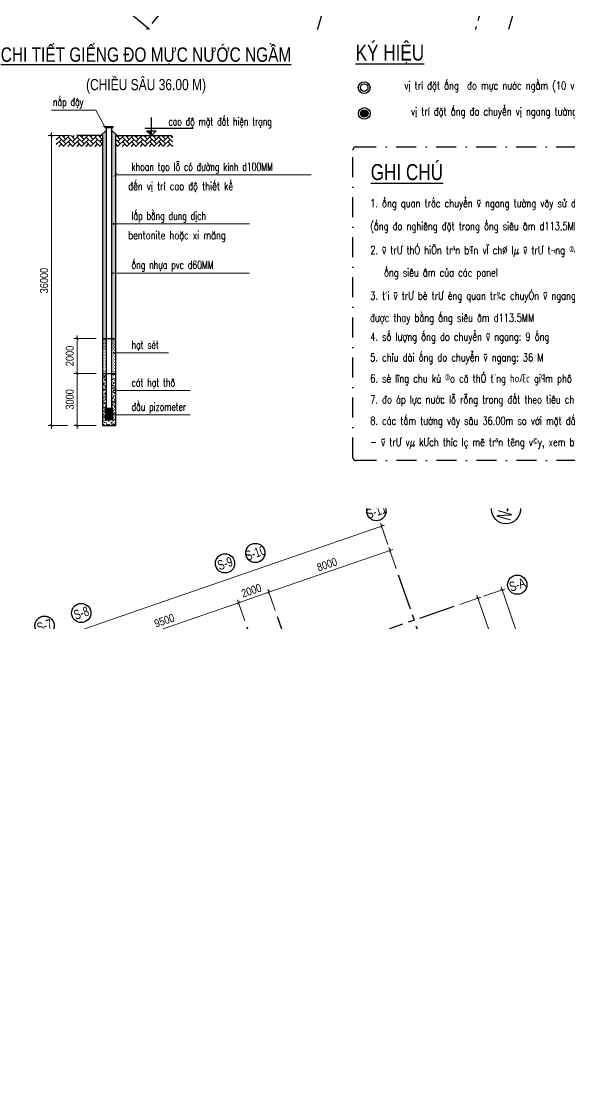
# Model space of a CAD drawing. Header units: millimetres. Extents: x 489377 to 1074388, y -818569 to -310551.
# Drawn here: x 737821 to 772096, y -585822 to -519902 of the extents above; entities that cross this region are included whole.
import ezdxf
from ezdxf.enums import TextEntityAlignment as Align
from ezdxf.xclip import XClip

# ---------------------------------------------------------------- set-up
doc = ezdxf.new("R2010")
doc.units = ezdxf.units.MM
doc.header["$LTSCALE"] = 100
doc.header["$XCLIPFRAME"] = 0
doc.set_wipeout_variables(frame=1)
doc.header["$PDMODE"] = 32
doc.header["$PDSIZE"] = 2.5
for name, pattern in [('ACAD_ISO07W100', [3, 0, -3]), ('CENTER2', [1.125, 0.75, -0.125, 0.125, -0.125]), ('DASHDOT', [1, 0.5, -0.25, 0, -0.25]), ('DASHED', [4.5, 3, -1.5])]:
    doc.linetypes.add(name, pattern=pattern)
for name, color, linetype in [('A-GRID-SYM', 50, 'Continuous'), ('ccu11-Betong', 6, 'Continuous'), ('ccu11-Chidan', 9, 'Continuous'), ('ccu11-Dim', 8, 'Continuous'), ('ccu11-Hatch', 250, 'Continuous'), ('ccu11-Khuat', 9, 'DASHED'), ('ccu11-Manh', 8, 'Continuous'), ('ccu11-Mb', 8, 'Continuous'), ('ccu11-Text', 31, 'Continuous'), ('ccu11-Thay', 7, 'Continuous'), ('ccu12-Hatch', 250, 'Continuous'), ('ccu12-Truc', 13, 'CENTER2'), ('KC-Betong', 6, 'Continuous'), ('KT-Dim', 8, 'Continuous'), ('Xref_ST_MBDV Cot vach 30.7.2022|Xref_ST_MBDV Cot vach 30.7.2022|Xref_ST_MBDV Cot vach 30.7.2022|Xref_ST_MBDV Cot vach 30.7.2022|A-GRID-SYM', 50, 'Continuous')]:
    doc.layers.add(name, color=color, linetype=linetype)
doc.layers.add('ccu12-Tencaukien', color=9, linetype='Continuous', lineweight=15)
doc.layers.add('SB', color=7, linetype='Continuous', lineweight=30)
doc.layers.add('SCHA', color=8, linetype='Continuous', lineweight=20, plot=False)
doc.styles.add('Arial Narrow', font='ARIALN.TTF')
doc.styles.add('ccu11-dim', font='vnsimli.shx', dxfattribs={"width": 0.65, "bigfont": 'bigfont.shx'})
doc.styles.add('ccu11-VnAvantH', font='VHAVAN.TTF')
doc.styles.add('ccu11-VnAvH-B', font='VHAVANB.TTF', dxfattribs={"width": 0.8})
doc.styles.add('ccu11-vnsimli', font='vnsimli.shx', dxfattribs={"width": 0.8, "bigfont": 'vns.shx'})
doc.styles.add('HBA-Text', font='GOTHIC.TTF')
doc.dimstyles.new('ccu11-100', dxfattribs={"dimscale": 100, "dimtxt": 2.5, "dimasz": 1, "dimexe": 1, "dimexo": 1, "dimgap": 1, "dimtad": 1, "dimdec": 0, "dimdsep": 46, "dimtxsty": 'ccu11-dim', "dimblk": 'ARCHTICK', "dimcen": -1, "dimdle": 1, "dimclrd": 256, "dimclre": 256, "dimclrt": 3, "dimadec": 0, "dimazin": 2, "dimtfac": 0.1, "dimtdec": 0, "dimtmove": 0, "dimatfit": 1, "dimldrblk": 'ARCHTICK', "dimfxl": 0, "dimtvp": 0.833333, "dimtolj": 1, "dimtzin": 12, "dimarcsym": 0})
doc.dimstyles.new('ccu12-200', dxfattribs={"dimscale": 200, "dimtxt": 2.5, "dimasz": 1, "dimexe": 1, "dimexo": 2, "dimgap": 1, "dimtad": 1, "dimdec": 0, "dimdsep": 46, "dimtxsty": 'Arial Narrow', "dimblk": 'ARCHTICK', "dimcen": -1, "dimdle": 1, "dimclrd": 256, "dimclre": 256, "dimclrt": 3, "dimadec": 0, "dimazin": 2, "dimtfac": 0.1, "dimtdec": 0, "dimtmove": 0, "dimatfit": 1, "dimldrblk": 'ARCHTICK', "dimfxl": 0, "dimtvp": 0.833333, "dimtolj": 1, "dimtzin": 12, "dimarcsym": 0})
pattern_1 = [(45, (-423138.86, 45887.23), (2e-14, 282.84271), [600, -200]), (135, (-422997.44, 46028.65), (2e-14, 282.84271), [600, -200])]

# ---------------------------------------------------------------- blocks, each defined once
blk = doc.blocks.new('_ARCHTICK')
at = {"color": 0, "linetype": 'ByBlock', "const_width": 0.15}
blk.add_lwpolyline([(-0.5, -0.5), (0.5, 0.5)], dxfattribs=at)
blk = doc.blocks.new('*D141')
at = {"layer": 'Defpoints', "color": 0, "transparency": 16777216}
for p in [(1264299, -468830), (1264821, -470343), (1255842, -473443)]:
    blk.add_point(p, dxfattribs=at)
at = {"layer": 'KT-Dim', "lineweight": -2, "transparency": 16777216}
for p, q in [((1264691, -469965), (1264234, -468641)), ((1255130, -471996), (1264488, -468765)), ((1255711, -473065), (1255254, -471742))]:
    blk.add_line(p, q, dxfattribs=at)
at = {"layer": 'KT-Dim', "lineweight": -2, "transparency": 16777216, "xscale": 200, "yscale": 200, "zscale": 200}
for p, rotation in [((1264299, -468830), 19.04713796363415), ((1255319, -471931), 199.0471379636342)]:
    blk.add_blockref('_ARCHTICK', p, dxfattribs=dict(at, rotation=rotation))
at = {"layer": 'KT-Dim', "color": 3, "transparency": 16777216, "insert": (1259661, -469950), "char_height": 500, "attachment_point": 5, "rotation": 19.04714, "style": 'Arial Narrow'}
blk.add_mtext('\\A1;9500', dxfattribs=at)
blk = doc.blocks.new('*D142')
at = {"layer": 'Defpoints', "color": 0, "transparency": 16777216}
for p in [(1266190, -468178), (1266712, -469690), (1264821, -470343)]:
    blk.add_point(p, dxfattribs=at)
at = {"layer": 'KT-Dim', "lineweight": -2, "transparency": 16777216}
for p, q in [((1266581, -469312), (1266125, -467989)), ((1264110, -468896), (1266379, -468112)), ((1264691, -469965), (1264234, -468641))]:
    blk.add_line(p, q, dxfattribs=at)
at = {"layer": 'KT-Dim', "lineweight": -2, "transparency": 16777216, "xscale": 200, "yscale": 200, "zscale": 200}
for p, rotation in [((1266190, -468178), 19.04713796363415), ((1264299, -468830), 199.0471379636342)]:
    blk.add_blockref('_ARCHTICK', p, dxfattribs=dict(at, rotation=rotation))
at = {"layer": 'KT-Dim', "color": 3, "transparency": 16777216, "insert": (1265096, -468074), "char_height": 500, "attachment_point": 5, "rotation": 19.04714, "style": 'Arial Narrow'}
blk.add_mtext('\\A1;2000', dxfattribs=at)
blk = doc.blocks.new('*D143')
at = {"layer": 'Defpoints', "color": 0, "transparency": 16777216}
for p in [(1273752, -465567), (1274274, -467079), (1266712, -469690)]:
    blk.add_point(p, dxfattribs=at)
at = {"layer": 'KT-Dim', "lineweight": -2, "transparency": 16777216}
for p, q in [((1274143, -466701), (1273687, -465378)), ((1266001, -468243), (1273941, -465502)), ((1266581, -469312), (1266125, -467989))]:
    blk.add_line(p, q, dxfattribs=at)
at = {"layer": 'KT-Dim', "lineweight": -2, "transparency": 16777216, "xscale": 200, "yscale": 200, "zscale": 200}
for p, rotation in [((1273752, -465567), 19.04713796363415), ((1266190, -468178), 199.0471379636342)]:
    blk.add_blockref('_ARCHTICK', p, dxfattribs=dict(at, rotation=rotation))
at = {"layer": 'KT-Dim', "color": 3, "transparency": 16777216, "insert": (1269822, -466442), "char_height": 500, "attachment_point": 5, "rotation": 19.04714, "style": 'Arial Narrow'}
blk.add_mtext('\\A1;8000', dxfattribs=at)
blk = doc.blocks.new('GRID-SYM-flat-103')
at = {"layer": 'Xref_ST_MBDV Cot vach 30.7.2022|Xref_ST_MBDV Cot vach 30.7.2022|Xref_ST_MBDV Cot vach 30.7.2022|Xref_ST_MBDV Cot vach 30.7.2022|A-GRID-SYM'}
blk.add_circle((0, 0, 0), 900, dxfattribs=at)
at = {"layer": 'Xref_ST_MBDV Cot vach 30.7.2022|Xref_ST_MBDV Cot vach 30.7.2022|Xref_ST_MBDV Cot vach 30.7.2022|Xref_ST_MBDV Cot vach 30.7.2022|A-GRID-SYM', "style": 'HBA-Text'}
blk.add_attdef('GRID', text='', height=900, rotation=19.04714, dxfattribs=at).set_placement((0, 0, 0), align=Align.MIDDLE_CENTER)
blk = doc.blocks.new('*D144')
at = {"layer": 'Defpoints', "color": 0, "transparency": 16777216}
for p in [(1279246, -468554, 0), (1290842, -497240), (1289329, -497763, 0)]:
    blk.add_point(p, dxfattribs=at)
at = {"layer": 'KT-Dim', "lineweight": -2, "transparency": 16777216}
for p, q in [((1279624, -468423), (1280947, -467967)), ((1280693, -467843), (1290907, -497429)), ((1289708, -497632), (1291031, -497175))]:
    blk.add_line(p, q, dxfattribs=at)
at = {"layer": 'KT-Dim', "lineweight": -2, "transparency": 16777216, "xscale": 200, "yscale": 200, "zscale": 200}
for p, rotation in [((1280758, -468032), 109.0471074744618), ((1290842, -497240), 289.0471074744618)]:
    blk.add_blockref('_ARCHTICK', p, dxfattribs=dict(at, rotation=rotation))
at = {"layer": 'KT-Dim', "color": 3, "transparency": 16777216, "insert": (1286230, -482488), "char_height": 500, "attachment_point": 5, "rotation": 289.04711, "style": 'Arial Narrow'}
blk.add_mtext('\\A1;30900', dxfattribs=at)
blk = doc.blocks.new('*D145')
at = {"layer": 'Defpoints', "color": 0, "transparency": 16777216}
for p in [(1279246, -468554), (1277733, -469076), (1280246, -476355)]:
    blk.add_point(p, dxfattribs=at)
at = {"layer": 'KT-Dim', "lineweight": -2, "transparency": 16777216}
for p, q in [((1278111, -468946), (1279435, -468489)), ((1281824, -476022), (1279181, -468365)), ((1280624, -476224), (1281948, -475767))]:
    blk.add_line(p, q, dxfattribs=at)
at = {"layer": 'KT-Dim', "lineweight": -2, "transparency": 16777216, "xscale": 200, "yscale": 200, "zscale": 200}
for p, rotation in [((1279246, -468554), 109.0471074744618), ((1281759, -475832), 289.0471074744618)]:
    blk.add_blockref('_ARCHTICK', p, dxfattribs=dict(at, rotation=rotation))
at = {"layer": 'KT-Dim', "color": 3, "transparency": 16777216, "insert": (1280933, -472045), "char_height": 500, "attachment_point": 5, "rotation": 289.04711, "style": 'Arial Narrow'}
blk.add_mtext('\\A1;7700', dxfattribs=at)
blk = doc.blocks.new('*D156')
at = {"layer": 'Defpoints', "color": 0, "transparency": 16777216}
for p in [(1273229, -464054), (1273752, -465567), (1218998, -484471)]:
    blk.add_point(p, dxfattribs=at)
at = {"layer": 'KT-Dim', "lineweight": -2, "transparency": 16777216}
for p, q in [((1218287, -483023), (1273419, -463989)), ((1273621, -465189), (1273164, -463865)), ((1218868, -484092), (1218411, -482769))]:
    blk.add_line(p, q, dxfattribs=at)
at = {"layer": 'KT-Dim', "lineweight": -2, "transparency": 16777216, "xscale": 200, "yscale": 200, "zscale": 200}
for p, rotation in [((1273229, -464054), 19.04771637789179), ((1218476, -482958), 199.0477163778918)]:
    blk.add_blockref('_ARCHTICK', p, dxfattribs=dict(at, rotation=rotation))
at = {"layer": 'KT-Dim', "color": 3, "transparency": 16777216, "insert": (1245704, -473076), "char_height": 500, "attachment_point": 5, "rotation": 19.04772, "style": 'Arial Narrow'}
blk.add_mtext('\\A1;57925', dxfattribs=at)
blk = doc.blocks.new('GRID-SYM-flat-230')
at = {"layer": 'A-GRID-SYM', "ltscale": 0.5}
blk.add_circle((0, 0), 900, dxfattribs=at)
at = {"layer": 'A-GRID-SYM', "style": 'HBA-Text'}
blk.add_attdef('GRID', text='', height=900, rotation=74.22122, dxfattribs=at).set_placement((0, 0), align=Align.MIDDLE_CENTER)
blk = doc.blocks.new('GRID-SYM-flat-231')
at = {"layer": 'A-GRID-SYM', "ltscale": 0.5}
blk.add_circle((0, 0), 900, dxfattribs=at)
at = {"layer": 'A-GRID-SYM', "style": 'HBA-Text'}
blk.add_attdef('GRID', text='', height=900, rotation=74.22122, dxfattribs=at).set_placement((0, 0), align=Align.MIDDLE_CENTER)
blk = doc.blocks.new('GRID-SYM-flat-232')
at = {"layer": 'A-GRID-SYM', "ltscale": 0.5}
blk.add_circle((0, 0), 900, dxfattribs=at)
at = {"layer": 'A-GRID-SYM', "style": 'HBA-Text'}
blk.add_attdef('GRID', text='', height=900, rotation=74.22122, dxfattribs=at).set_placement((0, 0), align=Align.MIDDLE_CENTER)
blk = doc.blocks.new('*D114')
at = {"layer": 'ccu11-Dim', "lineweight": -2, "ltscale": 0.5, "transparency": 16777216}
for p, q in [((1071229, -770639), (1070849, -771987)), ((1089861, -777151), (1070711, -771740)), ((1089995, -775942), (1089614, -777289))]:
    blk.add_line(p, q, dxfattribs=at)
at = {"layer": 'Defpoints', "color": 0, "ltscale": 0.5, "transparency": 16777216}
for p in [(1071338, -770254), (1070903, -771794), (1090103, -775557)]:
    blk.add_point(p, dxfattribs=at)
at = {"layer": 'ccu11-Dim', "lineweight": -2, "ltscale": 0.5, "transparency": 16777216, "xscale": 200, "yscale": 200, "zscale": 200}
for p, rotation in [((1070903, -771794), 164.2212191822723), ((1089668, -777097), 344.2212191822723)]:
    blk.add_blockref('_ARCHTICK', p, dxfattribs=dict(at, rotation=rotation))
at = {"layer": 'ccu11-Dim', "color": 3, "ltscale": 0.5, "transparency": 16777216, "insert": (1080410, -774007), "char_height": 500, "attachment_point": 5, "rotation": 344.22122, "style": 'Arial Narrow', "bg_fill": 3, "box_fill_scale": 1.1, "bg_fill_color": 256, "bg_fill_true_color": 13158600, "bg_fill_transparency": 0}
blk.add_mtext('\\A1;19500', dxfattribs=at)
blk = doc.blocks.new('*D115')
at = {"layer": 'ccu11-Dim', "lineweight": -2, "ltscale": 0.5, "transparency": 16777216}
for p, q in [((1082741, -772193), (1082350, -773574)), ((1090296, -775611), (1082212, -773327)), ((1090439, -774368), (1090049, -775749))]:
    blk.add_line(p, q, dxfattribs=at)
at = {"layer": 'Defpoints', "color": 0, "ltscale": 0.5, "transparency": 16777216}
for p in [(1082850, -771808, 0), (1082405, -773381), (1090548, -773983, 0)]:
    blk.add_point(p, dxfattribs=at)
at = {"layer": 'ccu11-Dim', "lineweight": -2, "ltscale": 0.5, "transparency": 16777216, "xscale": 200, "yscale": 200, "zscale": 200}
for p, rotation in [((1082405, -773381), 164.2212191822723), ((1090103, -775557), 344.2212191822723)]:
    blk.add_blockref('_ARCHTICK', p, dxfattribs=dict(at, rotation=rotation))
at = {"layer": 'ccu11-Dim', "color": 3, "ltscale": 0.5, "transparency": 16777216, "insert": (1086378, -774031), "char_height": 500, "attachment_point": 5, "rotation": 344.22122, "style": 'Arial Narrow', "bg_fill": 3, "box_fill_scale": 1.1, "bg_fill_color": 256, "bg_fill_true_color": 13158600, "bg_fill_transparency": 0}
blk.add_mtext('\\A1;8000', dxfattribs=at)
blk = doc.blocks.new('*D116')
at = {"layer": 'ccu11-Dim', "lineweight": -2, "ltscale": 0.5, "transparency": 16777216}
for p, q in [((1071674, -769065), (1071284, -770447)), ((1080673, -772892), (1071146, -770200)), ((1080816, -771649), (1080426, -773030))]:
    blk.add_line(p, q, dxfattribs=at)
at = {"layer": 'Defpoints', "color": 0, "ltscale": 0.5, "transparency": 16777216}
for p in [(1071783, -768681, 0), (1071338, -770254), (1080925, -771264, 0)]:
    blk.add_point(p, dxfattribs=at)
at = {"layer": 'ccu11-Dim', "lineweight": -2, "ltscale": 0.5, "transparency": 16777216, "xscale": 200, "yscale": 200, "zscale": 200}
for p, rotation in [((1071338, -770254), 164.2212191822723), ((1080480, -772838), 344.2212191822723)]:
    blk.add_blockref('_ARCHTICK', p, dxfattribs=dict(at, rotation=rotation))
at = {"layer": 'ccu11-Dim', "color": 3, "ltscale": 0.5, "transparency": 16777216, "insert": (1076033, -771108), "char_height": 500, "attachment_point": 5, "rotation": 344.22122, "style": 'Arial Narrow', "bg_fill": 3, "box_fill_scale": 1.1, "bg_fill_color": 256, "bg_fill_true_color": 13158600, "bg_fill_transparency": 0}
blk.add_mtext('\\A1;9500', dxfattribs=at)
blk = doc.blocks.new('GRID-SYM-flat-245')
at = {"layer": 'A-GRID-SYM', "ltscale": 0.5}
blk.add_circle((0, 0), 900, dxfattribs=at)
at = {"layer": 'A-GRID-SYM', "style": 'HBA-Text'}
blk.add_attdef('GRID', text='', height=900, rotation=74.22122, dxfattribs=at).set_placement((0, 0), align=Align.MIDDLE_CENTER)
blk = doc.blocks.new('*D120')
at = {"layer": 'ccu11-Dim', "lineweight": -2, "ltscale": 0.5, "transparency": 16777216}
for p, q in [((1080816, -771649), (1080426, -773030)), ((1080288, -772783), (1082597, -773436)), ((1082543, -772891), (1082350, -773574))]:
    blk.add_line(p, q, dxfattribs=at)
at = {"layer": 'Defpoints', "color": 0, "ltscale": 0.5, "transparency": 16777216}
for p in [(1080925, -771264, 0), (1082652, -772506)]:
    blk.add_point(p, dxfattribs=at)
at = {"layer": 'ccu11-Dim', "lineweight": -2, "ltscale": 0.5, "transparency": 16777216, "xscale": 200, "yscale": 200, "zscale": 200}
for p, rotation in [((1080480, -772838), 164.2212191822723), ((1082405, -773381), 344.2212191822723)]:
    blk.add_blockref('_ARCHTICK', p, dxfattribs=dict(at, rotation=rotation))
at = {"layer": 'ccu11-Dim', "color": 3, "ltscale": 0.5, "transparency": 16777216, "insert": (1081566, -772671), "char_height": 500, "attachment_point": 5, "rotation": 344.22122, "style": 'Arial Narrow', "bg_fill": 3, "box_fill_scale": 1.1, "bg_fill_color": 256, "bg_fill_true_color": 13158600, "bg_fill_transparency": 0}
blk.add_mtext('\\A1;2000', dxfattribs=at)
at = {"layer": 'Defpoints', "color": 0, "ltscale": 0.5, "transparency": 16777216}
blk.add_point((1082405, -773381), dxfattribs=at)
blk = doc.blocks.new('LUOI TRUC-NT2')
at = {"layer": 'ccu12-Truc', "ltscale": 30}
for p, q in [((5626.6, 60718.2), (44698.1, 28451.5)), ((53050.7, 51204.1), (33566.4, 27610.7))]:
    blk.add_line(p, q, dxfattribs=at)
blk = doc.blocks.new('ong do nghieng')
at = {"layer": 'ccu11-Betong', "ltscale": 0.3}
h = blk.add_hatch(color=256, dxfattribs=at)
edge = h.paths.add_edge_path()
edge.add_arc((0, 0), 506, 0, 360)
at = {"layer": 'ccu11-Betong'}
for radius in [778, 506]:
    blk.add_circle((0, 0), radius, dxfattribs=at)
blk = doc.blocks.new('do nuoc ngam')
at = {"layer": 'ccu11-Betong'}
for radius in [778, 506]:
    blk.add_circle((0, 0), radius, dxfattribs=at)
blk = doc.blocks.new('*D87')
at = {"layer": 'ccu11-Mb', "lineweight": -2, "transparency": 16777216}
for p, q in [((37339, -17789), (35939, -17789)), ((36139, -17589), (36139, -21250)), ((37339, -21050), (35939, -21050))]:
    blk.add_line(p, q, dxfattribs=at)
at = {"layer": 'Defpoints', "color": 0, "transparency": 16777216}
for p in [(37739, -17789), (36139, -21050), (37739, -21050)]:
    blk.add_point(p, dxfattribs=at)
at = {"layer": 'ccu11-Mb', "lineweight": -2, "transparency": 16777216, "xscale": 200, "yscale": 200, "zscale": 200}
for p, rotation in [((36139, -17789), 90), ((36139, -21050), 270)]:
    blk.add_blockref('_ARCHTICK', p, dxfattribs=dict(at, rotation=rotation))
at = {"layer": 'ccu11-Mb', "color": 3, "transparency": 16777216, "insert": (35684, -19419), "char_height": 500, "attachment_point": 5, "rotation": 90, "style": 'Arial Narrow'}
blk.add_mtext('\\A1;3000', dxfattribs=at)
blk = doc.blocks.new('*D88')
at = {"layer": 'ccu11-Mb', "lineweight": -2, "transparency": 16777216}
for p, q in [((37339, -15615), (35939, -15615)), ((36139, -17989), (36139, -15415)), ((37339, -17789), (35939, -17789))]:
    blk.add_line(p, q, dxfattribs=at)
at = {"layer": 'Defpoints', "color": 0, "transparency": 16777216}
for p in [(36139, -15615), (37739, -15615), (37739, -17789)]:
    blk.add_point(p, dxfattribs=at)
at = {"layer": 'ccu11-Mb', "lineweight": -2, "transparency": 16777216, "xscale": 200, "yscale": 200, "zscale": 200}
for p, rotation in [((36139, -15615), 90), ((36139, -17789), 270)]:
    blk.add_blockref('_ARCHTICK', p, dxfattribs=dict(at, rotation=rotation))
at = {"layer": 'ccu11-Mb', "color": 3, "transparency": 16777216, "insert": (35684, -16702), "char_height": 500, "attachment_point": 5, "rotation": 90, "style": 'Arial Narrow'}
blk.add_mtext('\\A1;2000', dxfattribs=at)
blk = doc.blocks.new('*D89')
at = {"layer": 'ccu11-Mb', "lineweight": -2, "transparency": 16777216}
for p, q in [((35718, -2934), (34339, -2934)), ((34539, -21250), (34539, -2734)), ((35539, -21050), (34339, -21050))]:
    blk.add_line(p, q, dxfattribs=at)
at = {"layer": 'Defpoints', "color": 0, "transparency": 16777216}
for p in [(34539, -2934), (36118, -2934), (35939, -21050)]:
    blk.add_point(p, dxfattribs=at)
at = {"layer": 'ccu11-Mb', "lineweight": -2, "transparency": 16777216, "xscale": 200, "yscale": 200, "zscale": 200}
for p, rotation in [((34539, -2934), 90), ((34539, -21050), 270)]:
    blk.add_blockref('_ARCHTICK', p, dxfattribs=dict(at, rotation=rotation))
at = {"layer": 'ccu11-Mb', "color": 3, "transparency": 16777216, "insert": (34084, -11992), "char_height": 500, "attachment_point": 5, "rotation": 90, "style": 'Arial Narrow'}
blk.add_mtext('\\A1;36000', dxfattribs=at)
blk = doc.blocks.new('ccu11-cotcaodo1')
at = {"layer": 'ccu11-Chidan'}
for p, q in [((0, 0), (0, 565)), ((-206, 230), (1309, 230)), ((-206, 0), (206, 0)), ((-150, 150), (150, 150)), ((0, 0), (-150, 150)), ((0, 0), (150, 150))]:
    blk.add_line(p, q, dxfattribs=at)
blk.add_solid([(-150, 150), (0, 150), (0, 0)], dxfattribs=at)
at = {"layer": 'ccu11-Chidan', "color": 31, "ltscale": 10, "style": 'ccu11-vnsimli', "width": 0.8}
blk.add_attdef('%%P0.000', text='', height=253, dxfattribs=at).set_placement((597, 441), align=Align.MIDDLE_CENTER)
blk = doc.blocks.new('Grid-ST-flat-3')
at = {"layer": 'ccu12-Truc', "ltscale": 30}
for p, q in [((362731.8, -35864.7, 0.1), (374729.9, -70616.8, 0.1)), ((366190.8, -37861.7, 0.1), (297619.6, -61535.8, 0.1)), ((355169.8, -38475.5, 0.1), (370215.9, -82056.1, 0.1)), ((353279.3, -39128.2, 0.1), (368325.4, -82708.8, 0.1))]:
    blk.add_line(p, q, dxfattribs=at)
at = {"layer": 'KT-Dim'}
ref = blk.add_blockref('GRID-SYM-flat-103', (361360.9, -31894.2, 0.1), dxfattribs=dict(at, xscale=0.6666666666666666, yscale=0.6666666666666666, zscale=0.6666666666666666))
ref.add_attrib('GRID', 'S-11', dxfattribs={"layer": 'Xref_ST_MBDV Cot vach 30.7.2022|Xref_ST_MBDV Cot vach 30.7.2022|Xref_ST_MBDV Cot vach 30.7.2022|Xref_ST_MBDV Cot vach 30.7.2022|A-GRID-SYM', "height": 600, "rotation": 19, "style": 'HBA-Text', "width": 0.75}).set_placement((361360.9, -31894.2, 0.1), align=Align.MIDDLE_CENTER)
ref = blk.add_blockref('GRID-SYM-flat-103', (353799.1, -34505.5, 0.1), dxfattribs=dict(at, xscale=0.6666666666666666, yscale=0.6666666666666666, zscale=0.6666666666666666))
ref.add_attrib('GRID', 'S-10', dxfattribs={"layer": 'Xref_ST_MBDV Cot vach 30.7.2022|Xref_ST_MBDV Cot vach 30.7.2022|Xref_ST_MBDV Cot vach 30.7.2022|Xref_ST_MBDV Cot vach 30.7.2022|A-GRID-SYM', "height": 600, "rotation": 19, "style": 'HBA-Text', "width": 0.75}).set_placement((353799.1, -34505.5, 0.1), align=Align.MIDDLE_CENTER)
ref = blk.add_blockref('GRID-SYM-flat-103', (351908.6, -35158.2, 0.1), dxfattribs=dict(at, xscale=0.6666666666666666, yscale=0.6666666666666666, zscale=0.6666666666666666))
ref.add_attrib('GRID', 'S-9', dxfattribs={"layer": 'Xref_ST_MBDV Cot vach 30.7.2022|Xref_ST_MBDV Cot vach 30.7.2022|Xref_ST_MBDV Cot vach 30.7.2022|Xref_ST_MBDV Cot vach 30.7.2022|A-GRID-SYM', "height": 600, "rotation": 19, "style": 'HBA-Text', "width": 0.75}).set_placement((351908.6, -35158.2, 0.1), align=Align.MIDDLE_CENTER)
ref = blk.add_blockref('GRID-SYM-flat-103', (370160.8, -36491.1, 0.1), dxfattribs=dict(at, xscale=0.6666666666666666, yscale=0.6666666666666666, zscale=0.6666666666666666))
ref.add_attrib('GRID', 'S-A', dxfattribs={"layer": 'Xref_ST_MBDV Cot vach 30.7.2022|Xref_ST_MBDV Cot vach 30.7.2022|Xref_ST_MBDV Cot vach 30.7.2022|Xref_ST_MBDV Cot vach 30.7.2022|A-GRID-SYM', "height": 600, "rotation": 19.047138, "style": 'HBA-Text', "width": 0.75}).set_placement((370160.8, -36491.1, 0.1), align=Align.MIDDLE_CENTER)
ref = blk.add_blockref('GRID-SYM-flat-103', (342928.8, -38258.5, 0.1), dxfattribs=dict(at, xscale=0.6666666666666666, yscale=0.6666666666666666, zscale=0.6666666666666666))
ref.add_attrib('GRID', 'S-8', dxfattribs={"layer": 'Xref_ST_MBDV Cot vach 30.7.2022|Xref_ST_MBDV Cot vach 30.7.2022|Xref_ST_MBDV Cot vach 30.7.2022|Xref_ST_MBDV Cot vach 30.7.2022|A-GRID-SYM', "height": 600, "rotation": 19, "style": 'HBA-Text', "width": 0.75}).set_placement((342928.8, -38258.5, 0.1), align=Align.MIDDLE_CENTER)
ref = blk.add_blockref('GRID-SYM-flat-103', (340636.5, -39049.8, 0.1), dxfattribs=dict(at, xscale=0.6666666666666666, yscale=0.6666666666666666, zscale=0.6666666666666666))
ref.add_attrib('GRID', 'S-7', dxfattribs={"layer": 'Xref_ST_MBDV Cot vach 30.7.2022|Xref_ST_MBDV Cot vach 30.7.2022|Xref_ST_MBDV Cot vach 30.7.2022|Xref_ST_MBDV Cot vach 30.7.2022|A-GRID-SYM', "height": 600, "rotation": 19, "style": 'HBA-Text', "width": 0.75}).set_placement((340636.5, -39049.8, 0.1), align=Align.MIDDLE_CENTER)
for base, p1, p2, angle, picture, middle in [((361687.3, -32839.4, 0.1), (307456.2, -53255.8, 0.1), (362209.6, -34352.3, 0.1), 19.047716, '*D156', (334162.1, -41861.1, 0.1)), ((362209.6, -34352.3, 0.1), (355169.8, -38475.5, 0.1), (362731.8, -35864.7, 0.1), 19.047138, '*D143', (358280, -35227.3, 0.1)), ((354647.6, -36963.1, 0.1), (353279.3, -39128.2, 0.1), (355169.8, -38475.5, 0.1), 19.047138, '*D142', (353553.8, -36859, 0.1)), ((379299.7, -66025.7, 0.1), (367703.9, -37339.3, 0.1), (377787.3, -66547.8, 0.1), 109.047107, '*D144', (374688, -51272.9, 0.1)), ((352757.1, -37615.8, 0.1), (344299.4, -42228.4, 0.1), (353279.3, -39128.2, 0.1), 19.047138, '*D141', (348118.6, -38735.5, 0.1)), ((367703.9, -37339.3, 0.1), (368703.7, -45140.1, 0.1), (366190.8, -37861.7, 0.1), 109.047107, '*D145', (369390.7, -40830, 0.1))]:
    dim = blk.add_linear_dim(base=base, p1=p1, p2=p2, angle=angle, dimstyle='ccu12-200', dxfattribs=at)
    dim.commit()
    dim.dimension.update_dxf_attribs({"geometry": picture, "text_midpoint": middle, "insert": (-911542.2, 431214.7)})
blk = doc.blocks.new('LUOI TRUC-NT1')
at = {"layer": 'ccu12-Truc', "ltscale": 30}
for p, q in [((5405.1, 90839.4), (-21115.9, -3016.3)), ((14547.1, 88256.1), (-11973.8, -5599.6)), ((16471.7, 87712.2), (-10049.2, -6143.4)), ((24170.3, 85536.9), (-2350.7, -8318.8)), ((10837.3, 7225.3), (-19018.6, 15661.8)), ((8145.2, -2301.6), (-21710.7, 6134.8))]:
    blk.add_line(p, q, dxfattribs=at)
at = {"layer": 'KC-Betong', "ltscale": 0.5}
ref = blk.add_blockref('GRID-SYM-flat-230', (-22339.5, -7346.7), dxfattribs=at)
ref.add_attrib('GRID', 'N-A', dxfattribs={"layer": 'A-GRID-SYM', "height": 900, "rotation": 74.221219, "style": 'HBA-Text', "width": 0.6}).set_placement((-22339.5, -7346.7), align=Align.MIDDLE_CENTER)
ref = blk.add_blockref('GRID-SYM-flat-231', (-13197.5, -9930), dxfattribs=at)
ref.add_attrib('GRID', 'N-B', dxfattribs={"layer": 'A-GRID-SYM', "height": 900, "rotation": 74.221219, "style": 'HBA-Text', "width": 0.6}).set_placement((-13197.5, -9930), align=Align.MIDDLE_CENTER)
ref = blk.add_blockref('GRID-SYM-flat-232', (-3574.3, -12649.2), dxfattribs=at)
ref.add_attrib('GRID', 'N-D', dxfattribs={"layer": 'A-GRID-SYM', "height": 900, "rotation": 74.221219, "style": 'HBA-Text', "width": 0.6}).set_placement((-3574.3, -12649.2), align=Align.MIDDLE_CENTER)
at = {"layer": 'ccu11-Dim', "ltscale": 0.5}
dim = blk.add_linear_dim(base=(-21986, -6095.7), p1=(-2785.7, -9858.5), p2=(-21550.9, -4556), angle=164.221219, dimstyle='ccu12-200', override={"dimfxl": 150, "dimtfill": 1}, dxfattribs=at)
dim.commit()
dim.dimension.update_dxf_attribs({"geometry": '*D114', "text_midpoint": (-12479.6, -8308.8), "insert": (-1092889.1, 765698.3)})
for base, p1, p2, picture, middle in [((-21550.9, -4556), (-11964.2, -5565.5, 0), (-21106.2, -2982.2, 0), '*D116', (-16856.1, -5409.5)), ((-10484.3, -7683.1), (-2341, -8284.7, 0), (-10039.6, -6109.3, 0), '*D115', (-6511.2, -8332.7))]:
    dim = blk.add_linear_dim(base=base, p1=p1, p2=p2, angle=164.221219, dimstyle='ccu12-200', override={"dimfxl": 150, "dimtfill": 1}, dxfattribs=at)
    dim.commit()
    dim.dimension.update_dxf_attribs({"geometry": picture, "text_midpoint": middle, "insert": (-1092889.1, 765698.3)})
at = {"layer": 'KC-Betong', "ltscale": 0.5}
ref = blk.add_blockref('GRID-SYM-flat-245', (-11272.9, -10473.8), dxfattribs=at)
ref.add_attrib('GRID', 'N-C', dxfattribs={"layer": 'A-GRID-SYM', "height": 900, "rotation": 74.221219, "style": 'HBA-Text', "width": 0.6}).set_placement((-11272.9, -10473.8), align=Align.MIDDLE_CENTER)
at = {"layer": 'ccu11-Dim', "ltscale": 0.5}
dim = blk.add_linear_dim(base=(-10484.3, -7683.1), p1=(-11964.2, -5565.5, 0), p2=(-10236.9, -6807.8), angle=164.221219, dimstyle='ccu12-200', override={"dimtmove": 1, "dimfxl": 150, "dimtfill": 1}, dxfattribs=at)
dim.commit()
dim.dimension.update_dxf_attribs({"geometry": '*D120', "text_midpoint": (-11322.8, -6973.1), "insert": (-1092889.1, 765698.3)})
blk = doc.blocks.new('220908_DWall Plan')
at = {"layer": 'ccu12-Hatch', "ltscale": 0.5}
h = blk.add_hatch(dxfattribs=at)
h.set_pattern_fill('VATLIEU04', color=256, scale=50, pattern_type=2)
h.set_pattern_definition([(50, (-626373.33, 223416.3), (358.63009, -31.37607), [37.5, -412.5]), (355, (-626373.33, 223416.3), (-69.37567, 376.09607), [30, -330]), (100.4514, (-626343.45, 223413.7), (289.25469, 344.71977), [31.8701, -350.57106]), (46.1842, (-626373.33, 223516.3), (533.62052, -82.7595), [56.25, -618.75]), (96.6356, (-626328.87, 223509.4), (467.33135, 487.05894), [47.80514, -525.8565]), (351.1842, (-626373.33, 223516.3), (467.33097, 487.0593), [45, -495]), (21, (-626323.33, 223491.3), (298.45353, -201.30945), [37.5, -412.5]), (326, (-626323.33, 223491.3), (121.65767, 362.57502), [30, -330]), (71.4514, (-626298.46, 223474.54), (420.11131, 161.26525), [31.8701, -350.57106]), (37.5, (-626373.33, 223416.31), (6.079928, 166.446927), [0, -326, 0, -335, 0, -331.25]), (7.5, (-626373.33, 223416.31), (131.53477, 197.205856), [0, -191, 0, -318.5, 0, -126.25]), (327.5, (-626484.83, 223416.31), (266.911218, -11.277436), [0, -125, 0, -390, 0, -517.5]), (317.5, (-626534.83, 223416.31), (291.593085, 50.05249), [0, -162.5, 0, -259, 0, -367.5]), (45, (-626373.33, 223416.31), (-150.26019, 150.26019), []), (45, (-626373.33, 223477.56), (-150.26019, 150.26019), [])])
h.paths.add_polyline_path([(-122510.4, 58795.4), (-122033.7, 56036.3), (-122025.8, 55995.6), (-121435.2, 53258.6), (-121425.6, 53218.3), (-120722.3, 50508.1), (-120711, 50468.2), (-119896.1, 47789.5), (-119883.2, 47750.1), (-118958, 45107.4), (-118943.5, 45068.6), (-117909.8, 42466.4), (-117893.7, 42428.3), (-116753.1, 39871.1), (-116735.4, 39833.7), (-115489.9, 37325.9), (-115470.4, 37288.7), (-113949.2, 34524), (-113926.1, 34484.2), (-112465, 32095.7), (-112442.4, 32060.3), (-110882.3, 29735.2), (-110858.5, 29701.3), (-109203.6, 27442.8), (-109178.4, 27409.9), (-107431.4, 25221.8), (-107404.9, 25189.9), (-105568.8, 23076), (-105541, 23045.3), (-103618.9, 21009.2), (-103589.9, 20979.7), (-101585.2, 19024.9), (-101555, 18996.6), (-99471.1, 17126.5), (-99439.7, 17099.4), (-97280.2, 15317.2), (-97247.7, 15291.5), (-95016.3, 13600.1), (-94982.8, 13575.8), (-92683.3, 11978.3), (-92648.8, 11955.3), (-90285.1, 10454.4), (-90249.7, 10432.9), (-87825.9, 9031.1), (-87789.6, 9011.1), (-85309.8, 7710.8), (-85272.8, 7692.3), (-82741.3, 6495.8), (-82703.5, 6478.9), (-80124.7, 5388.2), (-80086.2, 5372.8), (-77464.5, 4389.8), (-77425.4, 4376.1), (-74765.2, 3502.4), (-74725.6, 3490.3), (-72031.5, 2727.6), (-71991.4, 2717.1), (-69268, 2066.5), (-69227.6, 2057.8), (-66479.6, 1520.5), (-66438.8, 1513.4), (-63670.9, 1090.4), (-63637.2, 1085.8), (-60856.6, 757.2), (-60844.4, 755.8), (-41353.3, -1307), (0, 0), (5993.1, 7667.3), (-23501.3, 144497.8), (-27624.7, 160190.9), (-41845.5, 164209.2), (-48082.3, 159482.1), (-71537, 141587.6), (-77499.2, 137277.8), (-78971.4, 133992.6), (-83075.5, 131026), (-86656.7, 130658.3), (-88925.9, 129018), (-91195.2, 127377.7), (-93464.4, 125737.4), (-93470.8, 125732.8), (-95729.2, 124077.6), (-95757.8, 124056), (-97965.7, 122333.9), (-98004.3, 122302.4), (-100138.8, 120490.2), (-100176.1, 120457.1), (-102233.4, 118557.8), (-102269.3, 118523.2), (-104245.9, 116540.1), (-104280.4, 116504.1), (-106173, 114440.6), (-106205.9, 114403.1), (-108011.2, 112262.8), (-108042.5, 112224.1), (-109757.4, 110010.7), (-109787.1, 109970.7), (-111408.7, 107688), (-111436.7, 107646.8), (-112962, 105298.7), (-112988.3, 105256.4), (-114414.8, 102847), (-114439.3, 102803.6), (-115764.6, 100337.1), (-115787.3, 100292.7), (-117009, 97773.3), (-117029.8, 97728.1), (-118145.9, 95160.1), (-118164.8, 95114), (-119173.3, 92501.9), (-119190.2, 92455.1), (-120089.4, 89803.4), (-120104.4, 89755.9), (-120892.7, 87069.1), (-120905.8, 87021), (-121581.8, 84303.9), (-121592.9, 84255.3), (-122155.5, 81512.4), (-122164.5, 81463.4), (-122612.8, 78699.5), (-122619.8, 78650.1), (-122952.9, 75870), (-122957.9, 75820.4), (-123175.3, 73028.9), (-123178.2, 72978.7), (-123278.4, 70180.4), (-123279.1, 70131.9), (-123266, 67331.9), (-123264.7, 67281.1), (-123132.9, 64484.2), (-123130.1, 64443.1), (-122883.3, 61654), (-122878.8, 61612.8), (-122516.6, 58836.3)])
h.paths.add_polyline_path([(-24474.2, 144265.3), (-28446.7, 159384), (-41638.3, 163111.5), (-47477, 158686.1), (-70940.7, 140784.7), (-76696.2, 136624.4), (-78168.4, 133339.2), (-82706.9, 130058.6), (-86288, 129690.9), (-88340.1, 128207.6), (-88223, 128045.5), (-90492.2, 126405.2), (-92761.4, 124764.9), (-95019.8, 123109.7), (-97227.7, 121387.7), (-99362.1, 119575.4), (-101419.4, 117676.1), (-103396, 115692.9), (-105288.6, 113629.4), (-107093.9, 111489.1), (-108808.8, 109275.7), (-110430.4, 106993.1), (-111955.7, 104645), (-113382.2, 102235.7), (-114707.5, 99769.1), (-115929.2, 97249.7), (-117045.3, 94681.8), (-118053.8, 92069.7), (-118953, 89418), (-119741.3, 86731.3), (-120417.3, 84014.1), (-120980, 81271.2), (-121428.3, 78507.4), (-121761.5, 75727.3), (-121978.9, 72935.7), (-122079.1, 70137.5), (-122066, 67337.5), (-121934.3, 64540.6), (-122134, 64531.2), (-121887.2, 61742.1), (-121525, 58965.6), (-121048.3, 56206.5), (-120457.7, 53469.5), (-119754.3, 50759.3), (-118939.4, 48080.5), (-118014.2, 45437.8), (-116980.4, 42835.6), (-115839.8, 40278.5), (-114594.3, 37770.7), (-113073.1, 35006), (-111612, 32617.5), (-110051.9, 30292.4), (-108396.9, 28033.8), (-106649.9, 25845.7), (-104813.8, 23731.8), (-102891.7, 21695.7), (-100887.1, 19740.8), (-98803.2, 17870.7), (-96643.7, 16088.4), (-94412.2, 14397.1), (-92112.7, 12799.5), (-89749, 11298.5), (-87325.2, 9896.7), (-84845.4, 8596.4), (-82314, 7399.9), (-79735.1, 6309.2), (-77113.4, 5326.2), (-74453.2, 4452.5), (-71759.1, 3689.8), (-69035.7, 3039.2), (-66287.7, 2501.9), (-63519.8, 2078.9), (-60739.2, 1750.2), (-41316.3, -305.3), (-499.5, 984.7), (4916.9, 7914.3)], flags=16)
blk.add_blockref('Grid-ST-flat-3', (-415251.1, 99227.9, 0.1))
at = {"layer": 'ccu11-Dim'}
blk.add_blockref('LUOI TRUC-NT1', (-42220.5, 80091.1), dxfattribs=at)
blk.add_blockref('LUOI TRUC-NT2', (-106646, 63962.7), dxfattribs=at)
at = {"layer": 'ccu11-Khuat', "color": 1, "linetype": 'DASHDOT', "ltscale": 18, "const_width": 50}
blk.add_lwpolyline([(-22987.3, 144613.5), (-28513.5, 165720.5), (-36919.6, 168632.9), (-48422.9, 159930), (-71888.3, 142059.8), (-95520.4, 125009, 0.6850113), (-62310.1, 364.4), (-41523.2, -1853.9), (126.4, -574.1), (6443.7, 7493.4), (-22987.3, 144613.5)], format="xyb", close=True, dxfattribs=at)
blk = doc.blocks.new('220908_DWall Note')
at = {"layer": 'ccu11-Hatch'}
h = blk.add_hatch(dxfattribs=at)
h.set_pattern_fill('FLEX', color=256, scale=362.318841, style=0)
h.set_pattern_definition([(0, (-371491.805, -37943.45), (0, 90.57971), [90.57971, -90.57971]), (45, (-371401.225, -37943.453), (5e-15, 90.57971), [22.644928, -82.8092, 22.644928, -128.099055])])
h.paths.add_polyline_path([(38318.7, -16339.5), (38536.1, -16339.5), (38536.1, -2933.7), (38646.9, -2933.7), (38318.7, -2610.4)])
h.paths.add_polyline_path([(37739, -16339.5), (37956.4, -16339.5), (37956.4, -2610.4), (37628.1, -2933.7), (37739, -2933.7)])
h = blk.add_hatch(dxfattribs=at)
h.set_pattern_fill('AR-HBONE', color=256, scale=50, style=0)
h.set_pattern_definition(pattern_1)
h.paths.add_polyline_path([(37721.1, -2933.7), (34838.4, -2933.7), (34838.4, -3603.2), (37721.1, -3603.2)])
h = blk.add_hatch(dxfattribs=at)
h.set_pattern_fill('AR-HBONE', color=256, scale=50, style=0)
h.set_pattern_definition(pattern_1)
h.paths.add_polyline_path([(38553.9, -2933.7), (42126.6, -2933.7), (42126.6, -3603.2), (38553.9, -3603.2)])
blk.add_hatch(color=2, dxfattribs=at).paths.add_polyline_path([(37920.1, -19962.7), (38354.9, -19962.7), (38354.9, -20680.3), (37920.1, -20680.3)])
at = {"layer": 'SCHA'}
h = blk.add_hatch(dxfattribs=at)
h.set_pattern_fill('SWAMP', color=256, scale=108.695652, style=0)
h.set_pattern_definition([(0, (-279501.295, -41775.86), (54.347826, 94.133196), [13.586957, -95.108696]), (90, (-279494.5, -41775.86), (-54.347826, 94.133196), [6.793478, -181.472914]), (90, (-279492.803, -41775.86), (-54.347826, 94.133196), [5.434783, -182.83161]), (90, (-279496.2, -41775.86), (-54.347826, 94.133196), [5.434783, -182.83161]), (60, (-279491.1, -41775.86), (-54.347826, 94.133196), [4.347826, -104.347826]), (120, (-279497.9, -41775.86), (-108.695652, 4e-08), [4.347826, -104.347826])])
h.paths.add_polyline_path([(37956.4, -15614.8), (37739, -15614.8), (37739, -17788.8), (37956.4, -17788.8)])
h.paths.add_polyline_path([(38536.1, -15614.8), (38318.7, -15614.8), (38318.7, -17788.8), (38536.1, -17788.8)])
h = blk.add_hatch(dxfattribs=at)
h.set_pattern_fill('AR-SAND', color=256, scale=108.695652, style=0)
h.set_pattern_definition([(37.5, (-279501.3, -41775.86), (-6.8471, 209.43737), [0, -165.21739, 0, -184.78261, 0, -176.630435]), (7.5, (-279501.3, -41775.86), (192.36703, 306.755), [0, -89.130435, 0, -148.91304, 0, -57.06522]), (327.5, (-279634.99, -41775.86), (338.49368, 0.61511), [0, -54.34783, 0, -195.65217, 0, -255.43478]), (317.5, (-279635, -41775.86), (326.7529, 95.39952), [0, -27.17391, 0, -128.26087, 0, -146.73913])])
h.paths.add_polyline_path([(38318.7, -17788.8), (38318.7, -19962.7), (38354.9, -19962.7), (38354.9, -20680.3), (37920.1, -20680.3), (37920.1, -19962.7), (37956.4, -19962.7), (37956.4, -17788.8), (37739, -17788.8), (37739, -21049.6), (38536.1, -21049.6), (38536.1, -17788.8)])
at = {"layer": 'ccu11-Betong'}
for p, q in [((37739, -2933.7), (37739, -21049.6)), ((38536.1, -2933.7), (38536.1, -21049.6))]:
    blk.add_line(p, q, dxfattribs=at)
blk.add_lwpolyline([(37920.1, -19962.7), (38354.9, -19962.7), (38354.9, -20680.3), (37920.1, -20680.3)], close=True, dxfattribs=at)
at = {"layer": 'ccu11-Manh', "linetype": 'DASHDOT', "ltscale": 25}
blk.add_lwpolyline([(53564.6, -3637.7), (87337.2, -3637.7, -0.4142136), (87537.2, -3837.7), (87537.2, -23038.8, -0.4142136), (87337.2, -23238.8), (53564.6, -23238.8, -0.4142136), (53364.6, -23038.8), (53364.6, -3837.7, -0.4142136)], format="xyb", close=True, dxfattribs=at)
at = {"layer": 'ccu11-Thay'}
for p, q in [((37956.4, -2610.4), (37628.1, -2933.7)), ((38318.7, -2610.4), (38646.9, -2933.7)), ((37739, -2933.7), (36118, -2933.7)), ((38536.1, -2933.7), (42070.4, -2933.7))]:
    blk.add_line(p, q, dxfattribs=at)
blk.add_lwpolyline([(37883.9, -2421.9), (38391.1, -2421.9), (38391.1, -2385.6), (37883.9, -2385.6)], close=True, dxfattribs=at)
blk.add_lwpolyline([(38318.7, -19962.7), (38318.7, -2421.9), (37956.4, -2421.9), (37956.4, -19962.7), (37920.1, -19962.7), (37920.1, -20680.3), (38354.9, -20680.3), (38354.9, -19962.7), (38318.7, -19962.7)], dxfattribs=at)
at = {"layer": 'SB'}
for p, q in [((37739, -15614.8), (38536.1, -15614.8)), ((37739, -17788.8), (38536.1, -17788.8)), ((37739, -21049.6), (38536.1, -21049.6))]:
    blk.add_line(p, q, dxfattribs=at)
at = {"layer": 'ccu11-Chidan'}
ref = blk.add_blockref('ccu11-cotcaodo1', (40784.4, -2933.7), dxfattribs=dict(at, xscale=2, yscale=2, zscale=2))
ref.add_attrib('%%P0.000', 'cao ®é mÆt ®Êt hiÖn tr¹ng', dxfattribs={"color": 31, "ltscale": 10, "height": 500, "style": 'ccu11-vnsimli', "width": 0.7}).set_placement((45078.9, -2051.3), align=Align.MIDDLE_CENTER)
at = {"layer": 'ccu11-Hatch'}
for name, p, xscale, yscale, zscale in [('do nuoc ngam', (54073.5, 66.4), 0.4687500000000001, 0.4687500000000001, 0.4687500000000001), ('ong do nghieng', (54081.2, -1549.8), 0.4686493344343035, 0.4686493344343035, 0.4686493344343035)]:
    blk.add_blockref(name, p, dxfattribs=dict(at, xscale=xscale, yscale=yscale, zscale=zscale))
at = {"layer": 'ccu11-Text', "style": 'ccu11-VnAvH-B', "width": 0.8}
blk.add_text('%%Uchi tiÕt giÕng ®o mùc n\xadíc ngÇm', height=900, dxfattribs=at).set_placement((40449.4, 1682.2), align=Align.CENTER)
blk.add_text('%%Uký hiÖu', height=1000, dxfattribs=at).set_placement((55679.7, 2285.3), align=Align.MIDDLE)
at = {"layer": 'ccu11-Text', "color": 1, "style": 'ccu11-VnAvantH', "width": 0.8}
blk.add_text('(chiÒu s©u 36.00 m)', height=700, dxfattribs=at).set_placement((40449.4, -94.1), align=Align.CENTER)
at = {"layer": 'ccu11-Text', "linetype": 'Continuous', "style": 'ccu11-vnsimli', "width": 0.75}
for s, p in [('vÞ trÝ ®Æt èng  ®o mùc n\xadíc ngÇm (10 vÞ trÝ)', (62463, 181.6)), ('vÞ trÝ ®Æt èng ®o chuyÓn vÞ ngang t\xadêng v©y (9 vÞ trÝ)', (63954.1, -1433.9))]:
    blk.add_text(s, height=500, dxfattribs=at).set_placement(p, align=Align.MIDDLE)
at = {"layer": 'ccu11-Text'}
for s, height, style, width, p in [('n¾p ®Ëy', 500, 'ccu11-vnsimli', 0.7, (34638.1, -1080.2, -1076879.6)), ('khoan t¹o lç cã ®\xadêng kÝnh d100MM', 500, 'ccu11-vnsimli', 0.7, (39548.3, -5126.5, -1076879.6)), ('%%uGHI CHó', 1000, 'ccu11-VnAvH-B', 0.8, (54483.4, -5711.3)), ('®Õn vÞ trÝ cao ®é thiÕt kÕ', 500, 'ccu11-vnsimli', 0.75, (39340.7, -6336.2, -1076879.6)), ('lÊp b»ng dung dÞch', 500, 'ccu11-vnsimli', 0.7, (39548.3, -8195.2, -1076879.6)), ('bentonite hoÆc xi m¨ng', 500, 'ccu11-vnsimli', 0.75, (39340.7, -9404.8, -1076879.6)), ('èng nhùa pvc d60MM', 500, 'ccu11-vnsimli', 0.7, (39548.3, -11263.9, -1076879.6)), ('h¹t sÐt', 500, 'ccu11-vnsimli', 0.7, (39548.3, -16251.4, -1076879.6)), ('c¸t h¹t th«', 500, 'ccu11-vnsimli', 0.7, (39548.3, -18615.5, -1076879.6)), ('®Çu pizometer', 500, 'ccu11-vnsimli', 0.7, (39548.3, -20128.4, -1076879.6))]:
    blk.add_text(s, height=height, dxfattribs=dict(at, style=style, width=width)).set_placement(p)
at = {"layer": 'ccu11-Text', "linetype": 'Continuous', "style": 'ccu11-vnsimli', "width": 0.75}
for s, p in [('1. èng quan tr¾c chuyÓn ṽ ngang t\xadêng v©y sö dông trong giai ®o¹n thi c«ng ®µo ®Êt', (54454.2, -7413.9)), ('(èng ®o nghiªng ®Æt trong èng siªu ©m d113.5MM, dµy 2,0MM)', (54454.2, -8838.1)), ('2. ṽ trƯ thÓ hiÖn trªn b¶n vÏ chØ lµ ṽ trƯ t\xad¬ng ®èi, ṽ trƯ chƯnh x¸c phô thuéc vµo ṽ trƯ', (54454.2, -10340.1)), ('èng siªu ©m cña c¸c panel', (55314.4, -11740.1)), ('3. t¹i ṽ trƯ bè trƯ èng quan tr¾c chuyÓn ṽ ngang, èng siªu ©m d59.9MM', (54454.2, -13186.4)), ('®\xadîc thay b»ng èng siªu ©m d113.5MM', (54437.2, -14569)), ('4. sè l\xadîng èng do chuyÓn ṽ ngang: 9 èng', (54454.2, -15749.5)), ('5. chỉu dµi èng do chuyÓn ṽ ngang: 36 M', (54454.2, -17040.1)), ('6. sè l\xadîng chu kú ®o că thÓ t¨ng hoÆc gi¶m phô thuéc vµo kƠt qu¶ ®o chuyÓn ṽ ngang', (54454.2, -18356)), ('7. ®o ¸p lùc n\xadíc lç rçng trong ®Êt theo tiªu chuÈn tcvn 8869:2011', (54454.2, -19670.1)), ('8. c¸c tÊm t\xadêng v©y s©u 36.00m so víi mÆt ®Êt tù nhiªn', (54454.2, -21001.3))]:
    blk.add_text(s, height=500, dxfattribs=at).set_placement(p)
at = {"layer": 'ccu11-Text', "color": 1, "linetype": 'Continuous', "style": 'ccu11-vnsimli', "width": 0.75}
blk.add_text('- ṽ trƯ vµ kƯch th\xadíc lç më trªn t\xadêng v©y, xem b¶n vÏ c¬ ®iÖn', height=500, dxfattribs=at).set_placement((54454.2, -22332.5))
at = {"layer": 'ccu11-Mb'}
for base, p1, p2, text, picture, middle in [((34539, -2933.7), (35939, -21049.6), (36118, -2933.7), '36000', '*D89', (34083.7, -11991.7)), ((36139, -15614.8), (37739, -17788.8), (37739, -15614.8), '2000', '*D88', (35683.7, -16701.8)), ((36139, -21049.6), (37739, -17788.8), (37739, -21049.6), '3000', '*D87', (35683.7, -19419.2))]:
    dim = blk.add_linear_dim(base=base, p1=p1, p2=p2, angle=90, text=text, dimstyle='ccu12-200', dxfattribs=at)
    dim.commit()
    dim.dimension.update_dxf_attribs({"geometry": picture, "text_midpoint": middle})
at = {"layer": 'ccu11-Manh', "ltscale": 10}
for points, dimstyle, override in [([(37883.9, -2385.6), (37319.4, -1335.2), (34549.5, -1335.2)], 'ccu11-100', {"dimasz": 2.5, "dimtad": 0, "dimfxl": 3.75}), ([(38536.1, -5381.4), (50753.1, -5381.4)], 'ccu11-100', {"dimasz": 2.5, "dimgap": 1, "dimtad": 0, "dimfxl": 3.75}), ([(38426.8, -8450.1), (46906.9, -8450.1)], 'ccu12-200', {"dimasz": 0.6, "dimldrblk": 'DOT'}), ([(38318.7, -11518.8), (46906.9, -11518.8)], 'ccu12-200', {"dimasz": 0.6, "dimldrblk": 'DOT'}), ([(38432.6, -16506.3), (41843.6, -16506.3)], 'ccu12-200', {"dimasz": 0.6, "dimldrblk": 'DOT'}), ([(38432.6, -18870.4), (43206.6, -18870.4)], 'ccu11-100', {"dimasz": 0.8, "dimgap": 1, "dimtad": 0, "dimldrblk": 'DOT', "dimfxl": 3.75}), ([(38354.9, -20383.3), (43206.6, -20383.3)], 'ccu11-100', {"dimasz": 2.5, "dimtad": 0, "dimfxl": 3.75})]:
    blk.add_leader(points, dimstyle=dimstyle, override=override, dxfattribs=at)

msp = doc.modelspace()

# ---------------------------------------------------------------- block references
at = {"layer": 'ccu12-Tencaukien'}
ref = msp.add_blockref('220908_DWall Plan', (813900, -617863), dxfattribs=at)
XClip(ref).set_block_clipping_path([(-136999.1740499845, 59982.0778093114), (6980.825086272, 174779.6961681198)])

# ---------------------------------------------------------------- next in the draw order: wipeouts: each hides what was drawn before it
at = {"color": 3, "linetype": 'ACAD_ISO07W100', "ltscale": 100}
msp.add_wipeout([(704117, -520440), (793960, -520440), (793960, -550350), (704117, -550350)], dxfattribs=at).translate(0, 0, 0).dxf.layer = 'ccu11-Khuat'

# ---------------------------------------------------------------- next in the draw order: block references
at = {"layer": 'ccu12-Tencaukien'}
msp.add_blockref('220908_DWall Note', (705174, -524127), dxfattribs=at)

doc.saveas('drawing.dxf')
